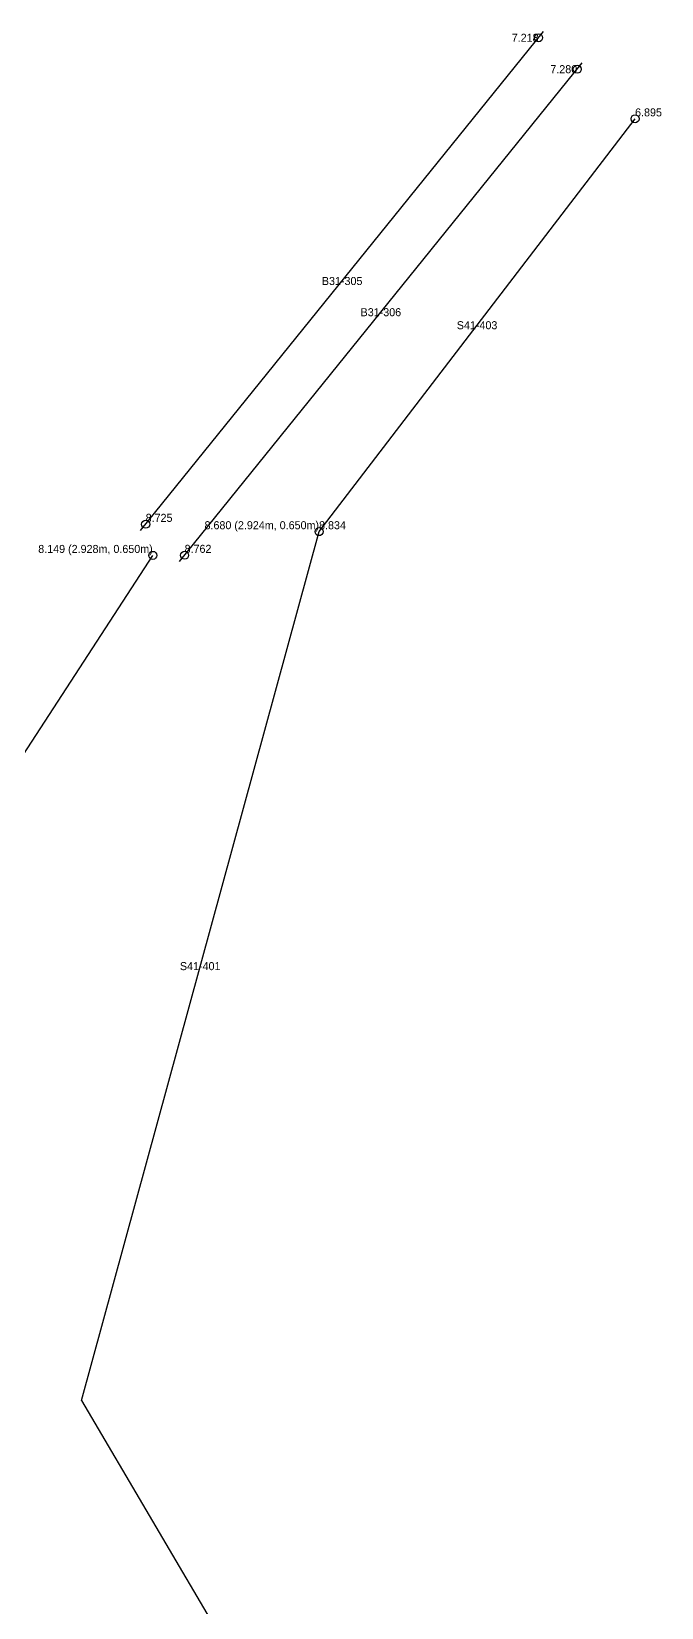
# Model space of a CAD drawing. Header units: metres. Extents: x 570913 to 571398, y 785547 to 785814.
# Drawn here: x 571089.5 to 571128.8, y 785715.8 to 785814 of the extents above; entities that cross this region are included whole.
import ezdxf
from ezdxf.enums import TextEntityAlignment as Align

# ---------------------------------------------------------------- set-up
doc = ezdxf.new("R2010")
doc.units = ezdxf.units.M
for name, color, linetype in [('B31', 6, 'Continuous'), ('S32', 12, 'Continuous'), ('S41', 13, 'Continuous')]:
    doc.layers.add(name, color=color, linetype=linetype)

msp = doc.modelspace()

# ---------------------------------------------------------------- linework, layer by layer
at = {"layer": 'B31'}
for p, q in [((571096.323, 785782.927, 11.69), (571121.431, 785814.008, 10.144)), ((571098.748, 785780.995, 11.726), (571123.835, 785812.051, 10.206))]:
    msp.add_line(p, q, dxfattribs=at)
for centre in [(571121.117, 785813.619, 10.163), (571123.521, 785811.662, 10.225), (571096.637, 785783.315, 11.67), (571099.062, 785781.384, 11.707)]:
    msp.add_circle(centre, 0.25, dxfattribs=at)
at = {"layer": 'S32'}
msp.add_line((571078.608, 785752.963, 12.292), (571097.081, 785781.378, 11.727), dxfattribs=at)
msp.add_circle((571097.081, 785781.378, 11.727), 0.25, dxfattribs=at)
at = {"layer": 'S41'}
for p, q in [((571107.44, 785782.855, 12.254), (571127.128, 785808.571, 10.315)), ((571092.631, 785728.727, 15.666), (571107.44, 785782.855, 12.254)), ((571092.631, 785728.727, 15.666), (571115.173, 785690.463, 18.104))]:
    msp.add_line(p, q, dxfattribs=at)
for centre in [(571127.128, 785808.571, 10.315), (571107.44, 785782.855, 12.254), (571107.44, 785782.855, 12.254)]:
    msp.add_circle(centre, 0.25, dxfattribs=at)

# ---------------------------------------------------------------- texts
for s, p in [('7.218', (571121.117, 785813.619, 10.163)), ('7.280', (571123.521, 785811.662, 10.225))]:
    msp.add_text(s, height=0.5).set_placement(p, align=Align.MIDDLE_RIGHT)
for s, p in [('6.895', (571127.128, 785808.571, 10.315)), ('8.725', (571096.637, 785783.315, 11.67)), ('8.834', (571107.44, 785782.855, 12.254)), ('8.762', (571099.062, 785781.384, 11.707))]:
    msp.add_text(s, height=0.5).set_placement(p, align=Align.BOTTOM_LEFT)
for s, p in [('8.680 (2.924m, 0.650m)', (571107.44, 785782.855, 12.254)), ('8.149 (2.928m, 0.650m)', (571097.081, 785781.378, 11.727))]:
    msp.add_text(s, height=0.5).set_placement(p, align=Align.BOTTOM_RIGHT)
at = {"layer": 'B31'}
for s, p in [('B31-305', (571108.877, 785798.467, 10.917)), ('B31-306', (571111.291, 785796.523, 10.966))]:
    msp.add_text(s, height=0.5, dxfattribs=at).set_placement(p, align=Align.MIDDLE_CENTER)
at = {"layer": 'S41'}
for s, p in [('S41-403', (571117.284, 785795.713, 11.285)), ('S41-401', (571100.035, 785755.791, 13.96))]:
    msp.add_text(s, height=0.5, dxfattribs=at).set_placement(p, align=Align.MIDDLE_CENTER)

doc.saveas('drawing.dxf')
